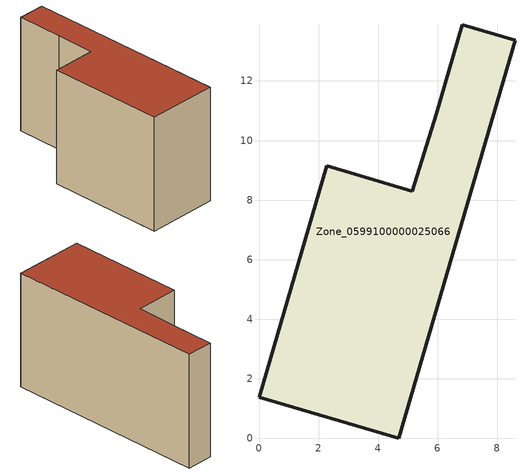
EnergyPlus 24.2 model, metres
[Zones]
Zone_0599100000025066
 floor ground (C_G): 5.15,8.3 5.95,10.88 6.83,13.89 8.6,13.37 4.69,0 0,1.37 2.28,9.15 z0.22
 wall outside (C_F): 5.95,10.88 5.15,8.3 2.28,9.15 0,1.37 4.69,0 8.6,13.37 6.83,13.89 5.95,10.88 z0.22:8.16
 roof outside (C_R): 0,1.37 4.69,0 8.6,13.37 6.83,13.89 5.95,10.88 5.15,8.3 2.28,9.15 z8.16
[BUILDING]
Pand.0599100000025066: North Axis=0; Terrain=City; Loads Convergence Tolerance Value=0.04; Temperature Convergence Tolerance Value=0.4; Solar Distribution=FullExterior; Maximum Number of Warmup Days=25; Minimum Number of Warmup Days=1
[Site:Location]
Rotterdam.The.Hague.AP_ZH_NLD Design_Conditions: Latitude=51.96; Longitude=4.45; Time Zone=1; Elevation=-4.5
[SITE:GROUNDTEMPERATURE:BUILDINGSURFACE]
18, 18, 18, 18, 18, 18, 18, 18, 18, 18, 18, 18
[MATERIAL] Thermal Absorptance=0.9; Solar Absorptance=0.7; Visible Absorptance=0.7
Name | Roughness | Thickness | Conductivity | Density | Specific Heat
G.TI.1946 | MediumSmooth | 0.15 | 1 | 540 | 1210
F.TI.1946 | Rough | 0.3 | 0.857143 | 1920 | 840
R.TI.1946 | MediumRough | 0.2 | 0.1 | 1500 | 1000
[CONSTRUCTION]
C_G: G.TI.1946
C_F: F.TI.1946
C_R: R.TI.1946
[ZONE]
Zone_0599100000025066: Type=1; Multiplier=1; Ceiling Height=Autocalculate; Volume=Autocalculate; Floor Area=autocalculate; Part of Total Floor Area=Yes
[ZONEINFILTRATION:DESIGNFLOWRATE]
Infil_Zone_0599100000025066: Zone or ZoneList or Space or SpaceList=Zone_0599100000025066; Schedule=AlwaysOn; Design Flow Rate Calculation Method=Flow/Area; Flow Rate per Floor Area=0.003; Constant Term Coefficient=1; Temperature Term Coefficient=0; Velocity Term Coefficient=0; Velocity Squared Term Coefficient=0
[HVACTEMPLATE:ZONE:IDEALLOADSAIRSYSTEM]
Zone_0599100000025066: Maximum Heating Supply Air Temperature=50; Minimum Cooling Supply Air Temperature=13; Maximum Heating Supply Air Humidity Ratio=0.0156; Minimum Cooling Supply Air Humidity Ratio=0.0077; Heating Limit=NoLimit; Cooling Limit=NoLimit; Dehumidification Control Type=ConstantSensibleHeatRatio; Cooling Sensible Heat Ratio=0.7; Dehumidification Setpoint=60; Humidification Control Type=None; Humidification Setpoint=30; Outdoor Air Method=None; Outdoor Air Flow Rate per Person=0.00944; Outdoor Air Flow Rate per Zone Floor Area=0; Outdoor Air Flow Rate per Zone=0; Demand Controlled Ventilation Type=None; Outdoor Air Economizer Type=NoEconomizer; Heat Recovery Type=None; Sensible Heat Recovery Effectiveness=0.7; Latent Heat Recovery Effectiveness=0.65
[ZONECONTROL:THERMOSTAT]
ThermostatControl_Zone_0599100000025066: Zone or ZoneList=Zone_0599100000025066; Control Type Schedule=DualSetpointControlType; Control 1=Thermostat_Zone_0599100000025066; Temperature Difference Between Cutout And Setpoint=0
[THERMOSTATSETPOINT:DUALSETPOINT]
Thermostat_Zone_0599100000025066: Heating Setpoint Temperature Schedule=HeatingSetpoint_Zone_0599100000025066; Cooling Setpoint Temperature Schedule=CoolingSetpoint_Zone_0599100000025066
[SCHEDULE:COMPACT]
HeatingSetpoint_Zone_0599100000025066: Through: 12/31, For: AllDays, Until: 24:00, 21
CoolingSetpoint_Zone_0599100000025066: Through: 12/31, For: AllDays, Until: 24:00, 24
DualSetpointControlType: Through: 12/31, For: AllDays, Until: 24:00, 4
AlwaysOn: Through: 12/31, For: AllDays, Until: 24:00, 1
